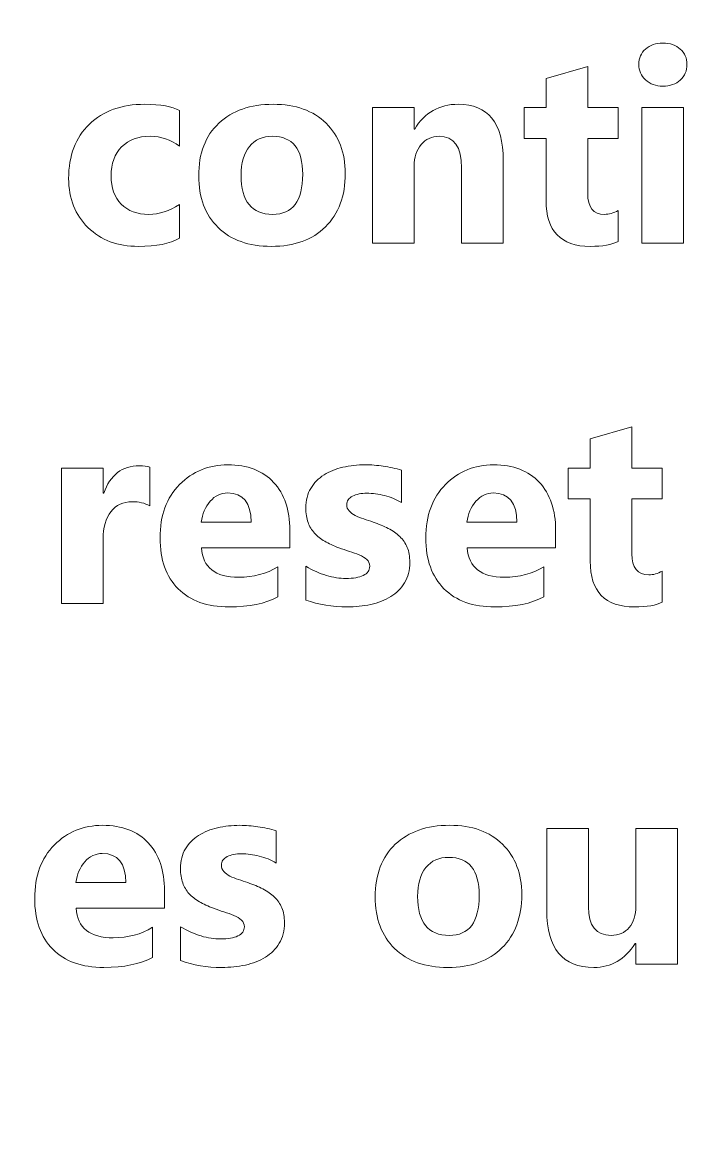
# Model space of a CAD drawing. Header units: centimetres. Extents: x -15 to 18.5, y -14.8 to 14.8.
# Drawn here: x -3.844 to -2.27, y -9.797 to -7.195 of the extents above; entities that cross this region are included whole.
import ezdxf

# ---------------------------------------------------------------- set-up
doc = ezdxf.new("R2010")
doc.units = ezdxf.units.CM
doc.header["$MEASUREMENT"] = 0
doc.layers.add('Layer 1', color=7, linetype='Continuous')

msp = doc.modelspace()

# ---------------------------------------------------------------- linework, layer by layer
at = {"layer": 'Layer 1', "color": 5, "lineweight": 53}
msp.add_open_spline([(-13.5, -4.9), (-13.5, -4.9), (4.5, -4.9), (4.5, -4.9), (4.5, -4.9), (4.5, -4.9), (4.5, -12.1), (4.5, -12.1), (4.5, -12.1), (4.5, -12.1), (-13.5, -12.1), (-13.5, -12.1), (-13.5, -12.1), (-13.5, -12.1), (-13.5, -4.9), (-13.5, -4.9)], degree=3, knots=[0, 0, 0, 0, 0.2, 0.2, 0.2, 0.2, 0.4, 0.4, 0.4, 0.4, 0.6, 0.6, 0.6, 0.6, 1, 1, 1, 1], dxfattribs=at)
at = {"layer": 'Layer 1', "color": 202, "lineweight": 9}
for points, knots in [([(-2.34211, -7.34491), (-2.35862, -7.34491), (-2.37217, -7.34004), (-2.38265, -7.3302), (-2.38265, -7.3302), (-2.39323, -7.32036), (-2.39852, -7.3084), (-2.39852, -7.29411), (-2.39852, -7.29411), (-2.39852, -7.2794), (-2.39323, -7.26744), (-2.38265, -7.25813), (-2.38265, -7.25813), (-2.37217, -7.24881), (-2.35862, -7.24416), (-2.34211, -7.24416), (-2.34211, -7.24416), (-2.32529, -7.24416), (-2.31174, -7.24881), (-2.30126, -7.25813), (-2.30126, -7.25813), (-2.29089, -7.26744), (-2.2856, -7.2794), (-2.2856, -7.29411), (-2.2856, -7.29411), (-2.2856, -7.30893), (-2.29089, -7.3212), (-2.30126, -7.33073), (-2.30126, -7.33073), (-2.31174, -7.34015), (-2.32529, -7.34491), (-2.34211, -7.34491)], [0, 0, 0, 0, 0.1111111, 0.1111111, 0.1111111, 0.1111111, 0.2222222, 0.2222222, 0.2222222, 0.2222222, 0.3333333, 0.3333333, 0.3333333, 0.3333333, 0.4444444, 0.4444444, 0.4444444, 0.4444444, 0.5555556, 0.5555556, 0.5555556, 0.5555556, 0.6666667, 0.6666667, 0.6666667, 0.6666667, 0.7777778, 0.7777778, 0.7777778, 0.7777778, 1, 1, 1, 1]), ([(-2.44689, -7.70898), (-2.46139, -7.7166), (-2.48319, -7.72041), (-2.51229, -7.72041), (-2.51229, -7.72041), (-2.5813, -7.72041), (-2.6159, -7.68453), (-2.6159, -7.61288), (-2.6159, -7.61288), (-2.6159, -7.61288), (-2.6159, -7.46746), (-2.6159, -7.46746), (-2.6159, -7.46746), (-2.6159, -7.46746), (-2.66734, -7.46746), (-2.66734, -7.46746), (-2.66734, -7.46746), (-2.66734, -7.46746), (-2.66734, -7.39518), (-2.66734, -7.39518), (-2.66734, -7.39518), (-2.66734, -7.39518), (-2.6159, -7.39518), (-2.6159, -7.39518), (-2.6159, -7.39518), (-2.6159, -7.39518), (-2.6159, -7.32671), (-2.6159, -7.32671), (-2.6159, -7.32671), (-2.6159, -7.32671), (-2.51822, -7.29877), (-2.51822, -7.29877), (-2.51822, -7.29877), (-2.51822, -7.29877), (-2.51822, -7.39518), (-2.51822, -7.39518), (-2.51822, -7.39518), (-2.51822, -7.39518), (-2.44689, -7.39518), (-2.44689, -7.39518), (-2.44689, -7.39518), (-2.44689, -7.39518), (-2.44689, -7.46746), (-2.44689, -7.46746), (-2.44689, -7.46746), (-2.44689, -7.46746), (-2.51822, -7.46746), (-2.51822, -7.46746), (-2.51822, -7.46746), (-2.51822, -7.46746), (-2.51822, -7.59584), (-2.51822, -7.59584), (-2.51822, -7.59584), (-2.51822, -7.62886), (-2.5051, -7.64537), (-2.47885, -7.64537), (-2.47885, -7.64537), (-2.46848, -7.64537), (-2.45779, -7.64241), (-2.44689, -7.63637), (-2.44689, -7.63637), (-2.44689, -7.63637), (-2.44689, -7.70898), (-2.44689, -7.70898)], [0, 0, 0, 0, 0.0588235, 0.0588235, 0.0588235, 0.0588235, 0.1176471, 0.1176471, 0.1176471, 0.1176471, 0.1764706, 0.1764706, 0.1764706, 0.1764706, 0.2352941, 0.2352941, 0.2352941, 0.2352941, 0.2941176, 0.2941176, 0.2941176, 0.2941176, 0.3529412, 0.3529412, 0.3529412, 0.3529412, 0.4117647, 0.4117647, 0.4117647, 0.4117647, 0.4705882, 0.4705882, 0.4705882, 0.4705882, 0.5294118, 0.5294118, 0.5294118, 0.5294118, 0.5882353, 0.5882353, 0.5882353, 0.5882353, 0.6470588, 0.6470588, 0.6470588, 0.6470588, 0.7058824, 0.7058824, 0.7058824, 0.7058824, 0.7647059, 0.7647059, 0.7647059, 0.7647059, 0.8235294, 0.8235294, 0.8235294, 0.8235294, 0.8823529, 0.8823529, 0.8823529, 0.8823529, 1, 1, 1, 1]), ([(-3.47539, -7.70125), (-3.4975, -7.71406), (-3.52947, -7.72041), (-3.57116, -7.72041), (-3.57116, -7.72041), (-3.61995, -7.72041), (-3.65943, -7.70569), (-3.68959, -7.67606), (-3.68959, -7.67606), (-3.71975, -7.64653), (-3.73489, -7.60843), (-3.73489, -7.56166), (-3.73489, -7.56166), (-3.73489, -7.50768), (-3.7187, -7.46524), (-3.68642, -7.43413), (-3.68642, -7.43413), (-3.65403, -7.40301), (-3.61075, -7.38745), (-3.55656, -7.38745), (-3.55656, -7.38745), (-3.5192, -7.38745), (-3.49211, -7.39243), (-3.47539, -7.40227), (-3.47539, -7.40227), (-3.47539, -7.40227), (-3.47539, -7.48546), (-3.47539, -7.48546), (-3.47539, -7.48546), (-3.49581, -7.47011), (-3.51867, -7.46249), (-3.54386, -7.46249), (-3.54386, -7.46249), (-3.57201, -7.46249), (-3.59424, -7.47064), (-3.61075, -7.48715), (-3.61075, -7.48715), (-3.62715, -7.50355), (-3.63541, -7.5262), (-3.63541, -7.5552), (-3.63541, -7.5552), (-3.63541, -7.58325), (-3.62747, -7.60536), (-3.6118, -7.62135), (-3.6118, -7.62135), (-3.59614, -7.63743), (-3.57445, -7.64537), (-3.54703, -7.64537), (-3.54703, -7.64537), (-3.52259, -7.64537), (-3.49877, -7.63775), (-3.47539, -7.6224), (-3.47539, -7.6224), (-3.47539, -7.6224), (-3.47539, -7.70125), (-3.47539, -7.70125)], [0, 0, 0, 0, 0.0666667, 0.0666667, 0.0666667, 0.0666667, 0.1333333, 0.1333333, 0.1333333, 0.1333333, 0.2, 0.2, 0.2, 0.2, 0.2666667, 0.2666667, 0.2666667, 0.2666667, 0.3333333, 0.3333333, 0.3333333, 0.3333333, 0.4, 0.4, 0.4, 0.4, 0.4666667, 0.4666667, 0.4666667, 0.4666667, 0.5333333, 0.5333333, 0.5333333, 0.5333333, 0.6, 0.6, 0.6, 0.6, 0.6666667, 0.6666667, 0.6666667, 0.6666667, 0.7333333, 0.7333333, 0.7333333, 0.7333333, 0.8, 0.8, 0.8, 0.8, 0.8666667, 0.8666667, 0.8666667, 0.8666667, 1, 1, 1, 1]), ([(-3.25991, -7.72041), (-3.31283, -7.72041), (-3.35442, -7.70559), (-3.38469, -7.67596), (-3.38469, -7.67596), (-3.41495, -7.64632), (-3.43009, -7.606), (-3.43009, -7.5552), (-3.43009, -7.5552), (-3.43009, -7.50271), (-3.41443, -7.46154), (-3.38299, -7.4319), (-3.38299, -7.4319), (-3.35156, -7.40227), (-3.30902, -7.38745), (-3.25557, -7.38745), (-3.25557, -7.38745), (-3.20286, -7.38745), (-3.16148, -7.40227), (-3.13153, -7.4319), (-3.13153, -7.4319), (-3.10158, -7.46154), (-3.08655, -7.5008), (-3.08655, -7.54959), (-3.08655, -7.54959), (-3.08655, -7.6023), (-3.10201, -7.64399), (-3.13291, -7.67458), (-3.13291, -7.67458), (-3.16381, -7.70517), (-3.20615, -7.72041), (-3.25991, -7.72041)], [0, 0, 0, 0, 0.1111111, 0.1111111, 0.1111111, 0.1111111, 0.2222222, 0.2222222, 0.2222222, 0.2222222, 0.3333333, 0.3333333, 0.3333333, 0.3333333, 0.4444444, 0.4444444, 0.4444444, 0.4444444, 0.5555556, 0.5555556, 0.5555556, 0.5555556, 0.6666667, 0.6666667, 0.6666667, 0.6666667, 0.7777778, 0.7777778, 0.7777778, 0.7777778, 1, 1, 1, 1]), ([(-2.71635, -7.71268), (-2.71635, -7.71268), (-2.81403, -7.71268), (-2.81403, -7.71268), (-2.81403, -7.71268), (-2.81403, -7.71268), (-2.81403, -7.53626), (-2.81403, -7.53626), (-2.81403, -7.53626), (-2.81403, -7.48704), (-2.8316, -7.46249), (-2.86673, -7.46249), (-2.86673, -7.46249), (-2.88367, -7.46249), (-2.89764, -7.46895), (-2.90854, -7.48196), (-2.90854, -7.48196), (-2.91955, -7.49498), (-2.92505, -7.5116), (-2.92505, -7.5316), (-2.92505, -7.5316), (-2.92505, -7.5316), (-2.92505, -7.71268), (-2.92505, -7.71268), (-2.92505, -7.71268), (-2.92505, -7.71268), (-3.02294, -7.71268), (-3.02294, -7.71268), (-3.02294, -7.71268), (-3.02294, -7.71268), (-3.02294, -7.39518), (-3.02294, -7.39518), (-3.02294, -7.39518), (-3.02294, -7.39518), (-2.92505, -7.39518), (-2.92505, -7.39518), (-2.92505, -7.39518), (-2.92505, -7.39518), (-2.92505, -7.44545), (-2.92505, -7.44545), (-2.92505, -7.44545), (-2.92505, -7.44545), (-2.92378, -7.44545), (-2.92378, -7.44545), (-2.92378, -7.44545), (-2.90039, -7.40672), (-2.86642, -7.38745), (-2.82176, -7.38745), (-2.82176, -7.38745), (-2.75148, -7.38745), (-2.71635, -7.43106), (-2.71635, -7.51826), (-2.71635, -7.51826), (-2.71635, -7.51826), (-2.71635, -7.71268), (-2.71635, -7.71268)], [0, 0, 0, 0, 0.0666667, 0.0666667, 0.0666667, 0.0666667, 0.1333333, 0.1333333, 0.1333333, 0.1333333, 0.2, 0.2, 0.2, 0.2, 0.2666667, 0.2666667, 0.2666667, 0.2666667, 0.3333333, 0.3333333, 0.3333333, 0.3333333, 0.4, 0.4, 0.4, 0.4, 0.4666667, 0.4666667, 0.4666667, 0.4666667, 0.5333333, 0.5333333, 0.5333333, 0.5333333, 0.6, 0.6, 0.6, 0.6, 0.6666667, 0.6666667, 0.6666667, 0.6666667, 0.7333333, 0.7333333, 0.7333333, 0.7333333, 0.8, 0.8, 0.8, 0.8, 0.8666667, 0.8666667, 0.8666667, 0.8666667, 1, 1, 1, 1]), ([(-2.29375, -7.71268), (-2.29375, -7.71268), (-2.39164, -7.71268), (-2.39164, -7.71268), (-2.39164, -7.71268), (-2.39164, -7.71268), (-2.39164, -7.39518), (-2.39164, -7.39518), (-2.39164, -7.39518), (-2.39164, -7.39518), (-2.29375, -7.39518), (-2.29375, -7.39518), (-2.29375, -7.39518), (-2.29375, -7.39518), (-2.29375, -7.71268), (-2.29375, -7.71268)], [0, 0, 0, 0, 0.2, 0.2, 0.2, 0.2, 0.4, 0.4, 0.4, 0.4, 0.6, 0.6, 0.6, 0.6, 1, 1, 1, 1]), ([(-3.25737, -7.46249), (-3.28055, -7.46249), (-3.29854, -7.47043), (-3.31134, -7.4863), (-3.31134, -7.4863), (-3.32415, -7.50228), (-3.33061, -7.52483), (-3.33061, -7.55393), (-3.33061, -7.55393), (-3.33061, -7.61489), (-3.30595, -7.64537), (-3.25673, -7.64537), (-3.25673, -7.64537), (-3.20985, -7.64537), (-3.18635, -7.61404), (-3.18635, -7.5515), (-3.18635, -7.5515), (-3.18635, -7.49212), (-3.21006, -7.46249), (-3.25737, -7.46249)], [0, 0, 0, 0, 0.1666667, 0.1666667, 0.1666667, 0.1666667, 0.3333333, 0.3333333, 0.3333333, 0.3333333, 0.5, 0.5, 0.5, 0.5, 0.6666667, 0.6666667, 0.6666667, 0.6666667, 1, 1, 1, 1]), ([(-2.34338, -8.55364), (-2.35788, -8.56126), (-2.37968, -8.56507), (-2.40878, -8.56507), (-2.40878, -8.56507), (-2.47779, -8.56507), (-2.51239, -8.52919), (-2.51239, -8.45754), (-2.51239, -8.45754), (-2.51239, -8.45754), (-2.51239, -8.31212), (-2.51239, -8.31212), (-2.51239, -8.31212), (-2.51239, -8.31212), (-2.56383, -8.31212), (-2.56383, -8.31212), (-2.56383, -8.31212), (-2.56383, -8.31212), (-2.56383, -8.23984), (-2.56383, -8.23984), (-2.56383, -8.23984), (-2.56383, -8.23984), (-2.51239, -8.23984), (-2.51239, -8.23984), (-2.51239, -8.23984), (-2.51239, -8.23984), (-2.51239, -8.17137), (-2.51239, -8.17137), (-2.51239, -8.17137), (-2.51239, -8.17137), (-2.41471, -8.14343), (-2.41471, -8.14343), (-2.41471, -8.14343), (-2.41471, -8.14343), (-2.41471, -8.23984), (-2.41471, -8.23984), (-2.41471, -8.23984), (-2.41471, -8.23984), (-2.34338, -8.23984), (-2.34338, -8.23984), (-2.34338, -8.23984), (-2.34338, -8.23984), (-2.34338, -8.31212), (-2.34338, -8.31212), (-2.34338, -8.31212), (-2.34338, -8.31212), (-2.41471, -8.31212), (-2.41471, -8.31212), (-2.41471, -8.31212), (-2.41471, -8.31212), (-2.41471, -8.4405), (-2.41471, -8.4405), (-2.41471, -8.4405), (-2.41471, -8.47352), (-2.40159, -8.49003), (-2.37534, -8.49003), (-2.37534, -8.49003), (-2.36497, -8.49003), (-2.35428, -8.48707), (-2.34338, -8.48103), (-2.34338, -8.48103), (-2.34338, -8.48103), (-2.34338, -8.55364), (-2.34338, -8.55364)], [0, 0, 0, 0, 0.0588235, 0.0588235, 0.0588235, 0.0588235, 0.1176471, 0.1176471, 0.1176471, 0.1176471, 0.1764706, 0.1764706, 0.1764706, 0.1764706, 0.2352941, 0.2352941, 0.2352941, 0.2352941, 0.2941176, 0.2941176, 0.2941176, 0.2941176, 0.3529412, 0.3529412, 0.3529412, 0.3529412, 0.4117647, 0.4117647, 0.4117647, 0.4117647, 0.4705882, 0.4705882, 0.4705882, 0.4705882, 0.5294118, 0.5294118, 0.5294118, 0.5294118, 0.5882353, 0.5882353, 0.5882353, 0.5882353, 0.6470588, 0.6470588, 0.6470588, 0.6470588, 0.7058824, 0.7058824, 0.7058824, 0.7058824, 0.7647059, 0.7647059, 0.7647059, 0.7647059, 0.8235294, 0.8235294, 0.8235294, 0.8235294, 0.8823529, 0.8823529, 0.8823529, 0.8823529, 1, 1, 1, 1]), ([(-3.54481, -8.32821), (-3.55666, -8.32175), (-3.57042, -8.31858), (-3.58608, -8.31858), (-3.58608, -8.31858), (-3.60736, -8.31858), (-3.62397, -8.32641), (-3.63604, -8.34197), (-3.63604, -8.34197), (-3.648, -8.35763), (-3.65403, -8.3788), (-3.65403, -8.40568), (-3.65403, -8.40568), (-3.65403, -8.40568), (-3.65403, -8.55734), (-3.65403, -8.55734), (-3.65403, -8.55734), (-3.65403, -8.55734), (-3.75192, -8.55734), (-3.75192, -8.55734), (-3.75192, -8.55734), (-3.75192, -8.55734), (-3.75192, -8.23984), (-3.75192, -8.23984), (-3.75192, -8.23984), (-3.75192, -8.23984), (-3.65403, -8.23984), (-3.65403, -8.23984), (-3.65403, -8.23984), (-3.65403, -8.23984), (-3.65403, -8.29879), (-3.65403, -8.29879), (-3.65403, -8.29879), (-3.65403, -8.29879), (-3.65276, -8.29879), (-3.65276, -8.29879), (-3.65276, -8.29879), (-3.6372, -8.25571), (-3.60937, -8.23423), (-3.56904, -8.23423), (-3.56904, -8.23423), (-3.55867, -8.23423), (-3.55063, -8.2355), (-3.54481, -8.23793), (-3.54481, -8.23793), (-3.54481, -8.23793), (-3.54481, -8.32821), (-3.54481, -8.32821)], [0, 0, 0, 0, 0.0769231, 0.0769231, 0.0769231, 0.0769231, 0.1538462, 0.1538462, 0.1538462, 0.1538462, 0.2307692, 0.2307692, 0.2307692, 0.2307692, 0.3076923, 0.3076923, 0.3076923, 0.3076923, 0.3846154, 0.3846154, 0.3846154, 0.3846154, 0.4615385, 0.4615385, 0.4615385, 0.4615385, 0.5384615, 0.5384615, 0.5384615, 0.5384615, 0.6153846, 0.6153846, 0.6153846, 0.6153846, 0.6923077, 0.6923077, 0.6923077, 0.6923077, 0.7692308, 0.7692308, 0.7692308, 0.7692308, 0.8461538, 0.8461538, 0.8461538, 0.8461538, 1, 1, 1, 1]), ([(-3.21651, -8.42653), (-3.21651, -8.42653), (-3.42363, -8.42653), (-3.42363, -8.42653), (-3.42363, -8.42653), (-3.42035, -8.47257), (-3.39124, -8.49564), (-3.33653, -8.49564), (-3.33653, -8.49564), (-3.3016, -8.49564), (-3.27091, -8.48738), (-3.24445, -8.47087), (-3.24445, -8.47087), (-3.24445, -8.47087), (-3.24445, -8.54157), (-3.24445, -8.54157), (-3.24445, -8.54157), (-3.27377, -8.55723), (-3.31187, -8.56507), (-3.35886, -8.56507), (-3.35886, -8.56507), (-3.41008, -8.56507), (-3.44988, -8.55088), (-3.47824, -8.52241), (-3.47824, -8.52241), (-3.5065, -8.49405), (-3.52068, -8.45436), (-3.52068, -8.40356), (-3.52068, -8.40356), (-3.52068, -8.35086), (-3.50544, -8.30905), (-3.47475, -8.27826), (-3.47475, -8.27826), (-3.44416, -8.24746), (-3.40659, -8.23211), (-3.36193, -8.23211), (-3.36193, -8.23211), (-3.31568, -8.23211), (-3.2798, -8.24587), (-3.25451, -8.27328), (-3.25451, -8.27328), (-3.22921, -8.3008), (-3.21651, -8.33816), (-3.21651, -8.38525), (-3.21651, -8.38525), (-3.21651, -8.38525), (-3.21651, -8.42653), (-3.21651, -8.42653)], [0, 0, 0, 0, 0.0769231, 0.0769231, 0.0769231, 0.0769231, 0.1538462, 0.1538462, 0.1538462, 0.1538462, 0.2307692, 0.2307692, 0.2307692, 0.2307692, 0.3076923, 0.3076923, 0.3076923, 0.3076923, 0.3846154, 0.3846154, 0.3846154, 0.3846154, 0.4615385, 0.4615385, 0.4615385, 0.4615385, 0.5384615, 0.5384615, 0.5384615, 0.5384615, 0.6153846, 0.6153846, 0.6153846, 0.6153846, 0.6923077, 0.6923077, 0.6923077, 0.6923077, 0.7692308, 0.7692308, 0.7692308, 0.7692308, 0.8461538, 0.8461538, 0.8461538, 0.8461538, 1, 1, 1, 1]), ([(-3.17904, -8.54898), (-3.17904, -8.54898), (-3.17904, -8.4696), (-3.17904, -8.4696), (-3.17904, -8.4696), (-3.16285, -8.47934), (-3.14676, -8.48654), (-3.13078, -8.4913), (-3.13078, -8.4913), (-3.1148, -8.49606), (-3.09967, -8.49839), (-3.08538, -8.49839), (-3.08538, -8.49839), (-3.06802, -8.49839), (-3.05427, -8.49606), (-3.04432, -8.4913), (-3.04432, -8.4913), (-3.03426, -8.48654), (-3.02929, -8.47934), (-3.02929, -8.4696), (-3.02929, -8.4696), (-3.02929, -8.46336), (-3.03151, -8.45817), (-3.03606, -8.45405), (-3.03606, -8.45405), (-3.04061, -8.44992), (-3.04643, -8.44632), (-3.05363, -8.44325), (-3.05363, -8.44325), (-3.06072, -8.44018), (-3.06855, -8.43732), (-3.07702, -8.43489), (-3.07702, -8.43489), (-3.08549, -8.43235), (-3.09364, -8.4296), (-3.10147, -8.42653), (-3.10147, -8.42653), (-3.11406, -8.42177), (-3.12517, -8.41658), (-3.13481, -8.41118), (-3.13481, -8.41118), (-3.14444, -8.40568), (-3.15248, -8.39933), (-3.15904, -8.39203), (-3.15904, -8.39203), (-3.1655, -8.38483), (-3.17047, -8.37647), (-3.17386, -8.36695), (-3.17386, -8.36695), (-3.17724, -8.35742), (-3.17904, -8.3462), (-3.17904, -8.33318), (-3.17904, -8.33318), (-3.17904, -8.3154), (-3.17513, -8.30006), (-3.1674, -8.28725), (-3.1674, -8.28725), (-3.15968, -8.27445), (-3.1493, -8.26397), (-3.13639, -8.25582), (-3.13639, -8.25582), (-3.12348, -8.24767), (-3.10866, -8.24164), (-3.09205, -8.23783), (-3.09205, -8.23783), (-3.07543, -8.23402), (-3.05808, -8.23211), (-3.04008, -8.23211), (-3.04008, -8.23211), (-3.02601, -8.23211), (-3.01183, -8.23317), (-2.99733, -8.23539), (-2.99733, -8.23539), (-2.98283, -8.23751), (-2.96854, -8.24069), (-2.95447, -8.24481), (-2.95447, -8.24481), (-2.95447, -8.24481), (-2.95447, -8.32048), (-2.95447, -8.32048), (-2.95447, -8.32048), (-2.96695, -8.31318), (-2.98018, -8.30778), (-2.99436, -8.30419), (-2.99436, -8.30419), (-3.00855, -8.30059), (-3.02241, -8.29879), (-3.03606, -8.29879), (-3.03606, -8.29879), (-3.04252, -8.29879), (-3.04855, -8.29932), (-3.05416, -8.30048), (-3.05416, -8.30048), (-3.05988, -8.30154), (-3.06496, -8.30323), (-3.06929, -8.30546), (-3.06929, -8.30546), (-3.07363, -8.30757), (-3.07702, -8.31032), (-3.07945, -8.31382), (-3.07945, -8.31382), (-3.08199, -8.3172), (-3.08316, -8.32112), (-3.08316, -8.32546), (-3.08316, -8.32546), (-3.08316, -8.33117), (-3.08136, -8.33615), (-3.07766, -8.34028), (-3.07766, -8.34028), (-3.07385, -8.3444), (-3.06908, -8.348), (-3.06305, -8.35096), (-3.06305, -8.35096), (-3.05702, -8.35403), (-3.05035, -8.35668), (-3.04305, -8.35901), (-3.04305, -8.35901), (-3.03575, -8.36144), (-3.02844, -8.36388), (-3.02114, -8.36631), (-3.02114, -8.36631), (-3.00812, -8.37086), (-2.99638, -8.37584), (-2.98579, -8.38123), (-2.98579, -8.38123), (-2.97531, -8.38663), (-2.96621, -8.39287), (-2.9587, -8.40018), (-2.9587, -8.40018), (-2.95118, -8.40737), (-2.94536, -8.41584), (-2.94134, -8.42558), (-2.94134, -8.42558), (-2.93732, -8.43531), (-2.93531, -8.44685), (-2.93531, -8.46029), (-2.93531, -8.46029), (-2.93531, -8.47913), (-2.93933, -8.49522), (-2.94759, -8.50855), (-2.94759, -8.50855), (-2.95574, -8.52189), (-2.96653, -8.53268), (-2.98008, -8.54104), (-2.98008, -8.54104), (-2.99362, -8.5494), (-3.00929, -8.55554), (-3.02696, -8.55935), (-3.02696, -8.55935), (-3.04464, -8.56316), (-3.06294, -8.56507), (-3.08199, -8.56507), (-3.08199, -8.56507), (-3.11692, -8.56507), (-3.1492, -8.55967), (-3.17904, -8.54898)], [0, 0, 0, 0, 0.025, 0.025, 0.025, 0.025, 0.05, 0.05, 0.05, 0.05, 0.075, 0.075, 0.075, 0.075, 0.1, 0.1, 0.1, 0.1, 0.125, 0.125, 0.125, 0.125, 0.15, 0.15, 0.15, 0.15, 0.175, 0.175, 0.175, 0.175, 0.2, 0.2, 0.2, 0.2, 0.225, 0.225, 0.225, 0.225, 0.25, 0.25, 0.25, 0.25, 0.275, 0.275, 0.275, 0.275, 0.3, 0.3, 0.3, 0.3, 0.325, 0.325, 0.325, 0.325, 0.35, 0.35, 0.35, 0.35, 0.375, 0.375, 0.375, 0.375, 0.4, 0.4, 0.4, 0.4, 0.425, 0.425, 0.425, 0.425, 0.45, 0.45, 0.45, 0.45, 0.475, 0.475, 0.475, 0.475, 0.5, 0.5, 0.5, 0.5, 0.525, 0.525, 0.525, 0.525, 0.55, 0.55, 0.55, 0.55, 0.575, 0.575, 0.575, 0.575, 0.6, 0.6, 0.6, 0.6, 0.625, 0.625, 0.625, 0.625, 0.65, 0.65, 0.65, 0.65, 0.675, 0.675, 0.675, 0.675, 0.7, 0.7, 0.7, 0.7, 0.725, 0.725, 0.725, 0.725, 0.75, 0.75, 0.75, 0.75, 0.775, 0.775, 0.775, 0.775, 0.8, 0.8, 0.8, 0.8, 0.825, 0.825, 0.825, 0.825, 0.85, 0.85, 0.85, 0.85, 0.875, 0.875, 0.875, 0.875, 0.9, 0.9, 0.9, 0.9, 0.925, 0.925, 0.925, 0.925, 0.95, 0.95, 0.95, 0.95, 1, 1, 1, 1]), ([(-2.59357, -8.42653), (-2.59357, -8.42653), (-2.80069, -8.42653), (-2.80069, -8.42653), (-2.80069, -8.42653), (-2.79741, -8.47257), (-2.7683, -8.49564), (-2.71359, -8.49564), (-2.71359, -8.49564), (-2.67866, -8.49564), (-2.64797, -8.48738), (-2.62151, -8.47087), (-2.62151, -8.47087), (-2.62151, -8.47087), (-2.62151, -8.54157), (-2.62151, -8.54157), (-2.62151, -8.54157), (-2.65083, -8.55723), (-2.68893, -8.56507), (-2.73592, -8.56507), (-2.73592, -8.56507), (-2.78714, -8.56507), (-2.82694, -8.55088), (-2.8553, -8.52241), (-2.8553, -8.52241), (-2.88356, -8.49405), (-2.89774, -8.45436), (-2.89774, -8.40356), (-2.89774, -8.40356), (-2.89774, -8.35086), (-2.8825, -8.30905), (-2.85181, -8.27826), (-2.85181, -8.27826), (-2.82122, -8.24746), (-2.78365, -8.23211), (-2.73899, -8.23211), (-2.73899, -8.23211), (-2.69274, -8.23211), (-2.65686, -8.24587), (-2.63157, -8.27328), (-2.63157, -8.27328), (-2.60627, -8.3008), (-2.59357, -8.33816), (-2.59357, -8.38525), (-2.59357, -8.38525), (-2.59357, -8.38525), (-2.59357, -8.42653), (-2.59357, -8.42653)], [0, 0, 0, 0, 0.0769231, 0.0769231, 0.0769231, 0.0769231, 0.1538462, 0.1538462, 0.1538462, 0.1538462, 0.2307692, 0.2307692, 0.2307692, 0.2307692, 0.3076923, 0.3076923, 0.3076923, 0.3076923, 0.3846154, 0.3846154, 0.3846154, 0.3846154, 0.4615385, 0.4615385, 0.4615385, 0.4615385, 0.5384615, 0.5384615, 0.5384615, 0.5384615, 0.6153846, 0.6153846, 0.6153846, 0.6153846, 0.6923077, 0.6923077, 0.6923077, 0.6923077, 0.7692308, 0.7692308, 0.7692308, 0.7692308, 0.8461538, 0.8461538, 0.8461538, 0.8461538, 1, 1, 1, 1]), ([(-3.30732, -8.36631), (-3.30732, -8.32091), (-3.32573, -8.29815), (-3.36256, -8.29815), (-3.36256, -8.29815), (-3.37823, -8.29815), (-3.39188, -8.30461), (-3.40331, -8.31763), (-3.40331, -8.31763), (-3.41485, -8.33064), (-3.42172, -8.34694), (-3.42426, -8.36631), (-3.42426, -8.36631), (-3.42426, -8.36631), (-3.30732, -8.36631), (-3.30732, -8.36631)], [0, 0, 0, 0, 0.2, 0.2, 0.2, 0.2, 0.4, 0.4, 0.4, 0.4, 0.6, 0.6, 0.6, 0.6, 1, 1, 1, 1]), ([(-2.68438, -8.36631), (-2.68438, -8.32091), (-2.70279, -8.29815), (-2.73962, -8.29815), (-2.73962, -8.29815), (-2.75529, -8.29815), (-2.76894, -8.30461), (-2.78037, -8.31763), (-2.78037, -8.31763), (-2.79191, -8.33064), (-2.79878, -8.34694), (-2.80132, -8.36631), (-2.80132, -8.36631), (-2.80132, -8.36631), (-2.68438, -8.36631), (-2.68438, -8.36631)], [0, 0, 0, 0, 0.2, 0.2, 0.2, 0.2, 0.4, 0.4, 0.4, 0.4, 0.6, 0.6, 0.6, 0.6, 1, 1, 1, 1]), ([(-3.51031, -9.27119), (-3.51031, -9.27119), (-3.71743, -9.27119), (-3.71743, -9.27119), (-3.71743, -9.27119), (-3.71415, -9.31723), (-3.68504, -9.3403), (-3.63033, -9.3403), (-3.63033, -9.3403), (-3.5954, -9.3403), (-3.56471, -9.33204), (-3.53825, -9.31553), (-3.53825, -9.31553), (-3.53825, -9.31553), (-3.53825, -9.38623), (-3.53825, -9.38623), (-3.53825, -9.38623), (-3.56757, -9.40189), (-3.60567, -9.40973), (-3.65266, -9.40973), (-3.65266, -9.40973), (-3.70388, -9.40973), (-3.74368, -9.39554), (-3.77204, -9.36707), (-3.77204, -9.36707), (-3.8003, -9.33871), (-3.81448, -9.29902), (-3.81448, -9.24822), (-3.81448, -9.24822), (-3.81448, -9.19552), (-3.79924, -9.15371), (-3.76855, -9.12292), (-3.76855, -9.12292), (-3.73796, -9.09212), (-3.70039, -9.07677), (-3.65573, -9.07677), (-3.65573, -9.07677), (-3.60948, -9.07677), (-3.5736, -9.09053), (-3.54831, -9.11794), (-3.54831, -9.11794), (-3.52301, -9.14546), (-3.51031, -9.18282), (-3.51031, -9.22991), (-3.51031, -9.22991), (-3.51031, -9.22991), (-3.51031, -9.27119), (-3.51031, -9.27119)], [0, 0, 0, 0, 0.0769231, 0.0769231, 0.0769231, 0.0769231, 0.1538462, 0.1538462, 0.1538462, 0.1538462, 0.2307692, 0.2307692, 0.2307692, 0.2307692, 0.3076923, 0.3076923, 0.3076923, 0.3076923, 0.3846154, 0.3846154, 0.3846154, 0.3846154, 0.4615385, 0.4615385, 0.4615385, 0.4615385, 0.5384615, 0.5384615, 0.5384615, 0.5384615, 0.6153846, 0.6153846, 0.6153846, 0.6153846, 0.6923077, 0.6923077, 0.6923077, 0.6923077, 0.7692308, 0.7692308, 0.7692308, 0.7692308, 0.8461538, 0.8461538, 0.8461538, 0.8461538, 1, 1, 1, 1]), ([(-3.47284, -9.39364), (-3.47284, -9.39364), (-3.47284, -9.31426), (-3.47284, -9.31426), (-3.47284, -9.31426), (-3.45665, -9.324), (-3.44056, -9.3312), (-3.42458, -9.33596), (-3.42458, -9.33596), (-3.4086, -9.34072), (-3.39347, -9.34305), (-3.37918, -9.34305), (-3.37918, -9.34305), (-3.36182, -9.34305), (-3.34807, -9.34072), (-3.33812, -9.33596), (-3.33812, -9.33596), (-3.32806, -9.3312), (-3.32309, -9.324), (-3.32309, -9.31426), (-3.32309, -9.31426), (-3.32309, -9.30802), (-3.32531, -9.30283), (-3.32986, -9.29871), (-3.32986, -9.29871), (-3.33441, -9.29458), (-3.34023, -9.29098), (-3.34743, -9.28791), (-3.34743, -9.28791), (-3.35452, -9.28484), (-3.36235, -9.28198), (-3.37082, -9.27955), (-3.37082, -9.27955), (-3.37929, -9.27701), (-3.38744, -9.27426), (-3.39527, -9.27119), (-3.39527, -9.27119), (-3.40786, -9.26643), (-3.41897, -9.26124), (-3.42861, -9.25584), (-3.42861, -9.25584), (-3.43824, -9.25034), (-3.44628, -9.24399), (-3.45284, -9.23669), (-3.45284, -9.23669), (-3.4593, -9.22949), (-3.46427, -9.22113), (-3.46766, -9.21161), (-3.46766, -9.21161), (-3.47104, -9.20208), (-3.47284, -9.19086), (-3.47284, -9.17784), (-3.47284, -9.17784), (-3.47284, -9.16006), (-3.46893, -9.14472), (-3.4612, -9.13191), (-3.4612, -9.13191), (-3.45348, -9.11911), (-3.4431, -9.10863), (-3.43019, -9.10048), (-3.43019, -9.10048), (-3.41728, -9.09233), (-3.40246, -9.0863), (-3.38585, -9.08249), (-3.38585, -9.08249), (-3.36923, -9.07868), (-3.35188, -9.07677), (-3.33388, -9.07677), (-3.33388, -9.07677), (-3.31981, -9.07677), (-3.30563, -9.07783), (-3.29113, -9.08005), (-3.29113, -9.08005), (-3.27663, -9.08217), (-3.26234, -9.08535), (-3.24827, -9.08947), (-3.24827, -9.08947), (-3.24827, -9.08947), (-3.24827, -9.16514), (-3.24827, -9.16514), (-3.24827, -9.16514), (-3.26075, -9.15784), (-3.27398, -9.15244), (-3.28816, -9.14885), (-3.28816, -9.14885), (-3.30235, -9.14525), (-3.31621, -9.14345), (-3.32986, -9.14345), (-3.32986, -9.14345), (-3.33632, -9.14345), (-3.34235, -9.14398), (-3.34796, -9.14514), (-3.34796, -9.14514), (-3.35368, -9.1462), (-3.35876, -9.14789), (-3.36309, -9.15012), (-3.36309, -9.15012), (-3.36743, -9.15223), (-3.37082, -9.15498), (-3.37325, -9.15848), (-3.37325, -9.15848), (-3.37579, -9.16186), (-3.37696, -9.16578), (-3.37696, -9.17012), (-3.37696, -9.17012), (-3.37696, -9.17583), (-3.37516, -9.18081), (-3.37146, -9.18494), (-3.37146, -9.18494), (-3.36765, -9.18906), (-3.36288, -9.19266), (-3.35685, -9.19562), (-3.35685, -9.19562), (-3.35082, -9.19869), (-3.34415, -9.20134), (-3.33685, -9.20367), (-3.33685, -9.20367), (-3.32955, -9.2061), (-3.32224, -9.20854), (-3.31494, -9.21097), (-3.31494, -9.21097), (-3.30192, -9.21552), (-3.29018, -9.2205), (-3.27959, -9.22589), (-3.27959, -9.22589), (-3.26911, -9.23129), (-3.26001, -9.23753), (-3.2525, -9.24484), (-3.2525, -9.24484), (-3.24498, -9.25203), (-3.23916, -9.2605), (-3.23514, -9.27024), (-3.23514, -9.27024), (-3.23112, -9.27997), (-3.22911, -9.29151), (-3.22911, -9.30495), (-3.22911, -9.30495), (-3.22911, -9.32379), (-3.23313, -9.33988), (-3.24139, -9.35321), (-3.24139, -9.35321), (-3.24954, -9.36655), (-3.26033, -9.37734), (-3.27388, -9.3857), (-3.27388, -9.3857), (-3.28742, -9.39406), (-3.30309, -9.4002), (-3.32076, -9.40401), (-3.32076, -9.40401), (-3.33844, -9.40782), (-3.35674, -9.40973), (-3.37579, -9.40973), (-3.37579, -9.40973), (-3.41072, -9.40973), (-3.443, -9.40433), (-3.47284, -9.39364)], [0, 0, 0, 0, 0.025, 0.025, 0.025, 0.025, 0.05, 0.05, 0.05, 0.05, 0.075, 0.075, 0.075, 0.075, 0.1, 0.1, 0.1, 0.1, 0.125, 0.125, 0.125, 0.125, 0.15, 0.15, 0.15, 0.15, 0.175, 0.175, 0.175, 0.175, 0.2, 0.2, 0.2, 0.2, 0.225, 0.225, 0.225, 0.225, 0.25, 0.25, 0.25, 0.25, 0.275, 0.275, 0.275, 0.275, 0.3, 0.3, 0.3, 0.3, 0.325, 0.325, 0.325, 0.325, 0.35, 0.35, 0.35, 0.35, 0.375, 0.375, 0.375, 0.375, 0.4, 0.4, 0.4, 0.4, 0.425, 0.425, 0.425, 0.425, 0.45, 0.45, 0.45, 0.45, 0.475, 0.475, 0.475, 0.475, 0.5, 0.5, 0.5, 0.5, 0.525, 0.525, 0.525, 0.525, 0.55, 0.55, 0.55, 0.55, 0.575, 0.575, 0.575, 0.575, 0.6, 0.6, 0.6, 0.6, 0.625, 0.625, 0.625, 0.625, 0.65, 0.65, 0.65, 0.65, 0.675, 0.675, 0.675, 0.675, 0.7, 0.7, 0.7, 0.7, 0.725, 0.725, 0.725, 0.725, 0.75, 0.75, 0.75, 0.75, 0.775, 0.775, 0.775, 0.775, 0.8, 0.8, 0.8, 0.8, 0.825, 0.825, 0.825, 0.825, 0.85, 0.85, 0.85, 0.85, 0.875, 0.875, 0.875, 0.875, 0.9, 0.9, 0.9, 0.9, 0.925, 0.925, 0.925, 0.925, 0.95, 0.95, 0.95, 0.95, 1, 1, 1, 1]), ([(-2.84621, -9.40973), (-2.89913, -9.40973), (-2.94072, -9.39491), (-2.97099, -9.36528), (-2.97099, -9.36528), (-3.00125, -9.33564), (-3.01639, -9.29532), (-3.01639, -9.24452), (-3.01639, -9.24452), (-3.01639, -9.19203), (-3.00073, -9.15086), (-2.96929, -9.12122), (-2.96929, -9.12122), (-2.93786, -9.09159), (-2.89532, -9.07677), (-2.84187, -9.07677), (-2.84187, -9.07677), (-2.78916, -9.07677), (-2.74778, -9.09159), (-2.71783, -9.12122), (-2.71783, -9.12122), (-2.68788, -9.15086), (-2.67285, -9.19012), (-2.67285, -9.23891), (-2.67285, -9.23891), (-2.67285, -9.29162), (-2.68831, -9.33331), (-2.71921, -9.3639), (-2.71921, -9.3639), (-2.75011, -9.39449), (-2.79245, -9.40973), (-2.84621, -9.40973)], [0, 0, 0, 0, 0.1111111, 0.1111111, 0.1111111, 0.1111111, 0.2222222, 0.2222222, 0.2222222, 0.2222222, 0.3333333, 0.3333333, 0.3333333, 0.3333333, 0.4444444, 0.4444444, 0.4444444, 0.4444444, 0.5555556, 0.5555556, 0.5555556, 0.5555556, 0.6666667, 0.6666667, 0.6666667, 0.6666667, 0.7777778, 0.7777778, 0.7777778, 0.7777778, 1, 1, 1, 1]), ([(-2.30762, -9.402), (-2.30762, -9.402), (-2.4053, -9.402), (-2.4053, -9.402), (-2.4053, -9.402), (-2.4053, -9.402), (-2.4053, -9.35363), (-2.4053, -9.35363), (-2.4053, -9.35363), (-2.4053, -9.35363), (-2.40679, -9.35363), (-2.40679, -9.35363), (-2.40679, -9.35363), (-2.43102, -9.39099), (-2.4633, -9.40973), (-2.50383, -9.40973), (-2.50383, -9.40973), (-2.57749, -9.40973), (-2.61422, -9.36517), (-2.61422, -9.27606), (-2.61422, -9.27606), (-2.61422, -9.27606), (-2.61422, -9.0845), (-2.61422, -9.0845), (-2.61422, -9.0845), (-2.61422, -9.0845), (-2.51653, -9.0845), (-2.51653, -9.0845), (-2.51653, -9.0845), (-2.51653, -9.0845), (-2.51653, -9.26738), (-2.51653, -9.26738), (-2.51653, -9.26738), (-2.51653, -9.31225), (-2.49875, -9.33469), (-2.46319, -9.33469), (-2.46319, -9.33469), (-2.44563, -9.33469), (-2.43166, -9.32855), (-2.42107, -9.31627), (-2.42107, -9.31627), (-2.41049, -9.304), (-2.4053, -9.28728), (-2.4053, -9.26622), (-2.4053, -9.26622), (-2.4053, -9.26622), (-2.4053, -9.0845), (-2.4053, -9.0845), (-2.4053, -9.0845), (-2.4053, -9.0845), (-2.30762, -9.0845), (-2.30762, -9.0845), (-2.30762, -9.0845), (-2.30762, -9.0845), (-2.30762, -9.402), (-2.30762, -9.402)], [0, 0, 0, 0, 0.0666667, 0.0666667, 0.0666667, 0.0666667, 0.1333333, 0.1333333, 0.1333333, 0.1333333, 0.2, 0.2, 0.2, 0.2, 0.2666667, 0.2666667, 0.2666667, 0.2666667, 0.3333333, 0.3333333, 0.3333333, 0.3333333, 0.4, 0.4, 0.4, 0.4, 0.4666667, 0.4666667, 0.4666667, 0.4666667, 0.5333333, 0.5333333, 0.5333333, 0.5333333, 0.6, 0.6, 0.6, 0.6, 0.6666667, 0.6666667, 0.6666667, 0.6666667, 0.7333333, 0.7333333, 0.7333333, 0.7333333, 0.8, 0.8, 0.8, 0.8, 0.8666667, 0.8666667, 0.8666667, 0.8666667, 1, 1, 1, 1]), ([(-3.60112, -9.21097), (-3.60112, -9.16557), (-3.61953, -9.14281), (-3.65636, -9.14281), (-3.65636, -9.14281), (-3.67203, -9.14281), (-3.68568, -9.14927), (-3.69711, -9.16229), (-3.69711, -9.16229), (-3.70865, -9.1753), (-3.71552, -9.1916), (-3.71806, -9.21097), (-3.71806, -9.21097), (-3.71806, -9.21097), (-3.60112, -9.21097), (-3.60112, -9.21097)], [0, 0, 0, 0, 0.2, 0.2, 0.2, 0.2, 0.4, 0.4, 0.4, 0.4, 0.6, 0.6, 0.6, 0.6, 1, 1, 1, 1]), ([(-2.84367, -9.15181), (-2.86685, -9.15181), (-2.88484, -9.15975), (-2.89764, -9.17562), (-2.89764, -9.17562), (-2.91045, -9.1916), (-2.91691, -9.21415), (-2.91691, -9.24325), (-2.91691, -9.24325), (-2.91691, -9.30421), (-2.89225, -9.33469), (-2.84303, -9.33469), (-2.84303, -9.33469), (-2.79615, -9.33469), (-2.77265, -9.30336), (-2.77265, -9.24082), (-2.77265, -9.24082), (-2.77265, -9.18144), (-2.79636, -9.15181), (-2.84367, -9.15181)], [0, 0, 0, 0, 0.1666667, 0.1666667, 0.1666667, 0.1666667, 0.3333333, 0.3333333, 0.3333333, 0.3333333, 0.5, 0.5, 0.5, 0.5, 0.6666667, 0.6666667, 0.6666667, 0.6666667, 1, 1, 1, 1])]:
    msp.add_open_spline(points, degree=3, knots=knots, dxfattribs=at)

doc.saveas('drawing.dxf')
